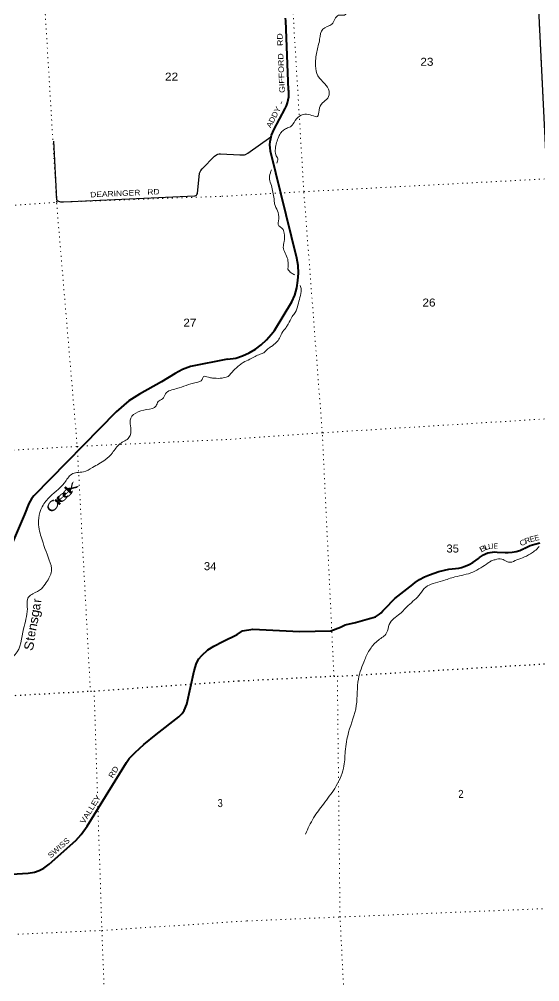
# Model space of a CAD drawing. Header units: feet. Extents: x 733631 to 986127, y 195788 to 388968.
# Drawn here: x 761814 to 773189, y 303644 to 324678 of the extents above; entities that cross this region are included whole.
import ezdxf
from ezdxf.enums import TextEntityAlignment as Align

# ---------------------------------------------------------------- set-up
doc = ezdxf.new("R2010")
doc.units = ezdxf.units.FT
doc.header["$LTSCALE"] = 70
doc.linetypes.add('DOTTED', pattern=[1.5, 0.3, -1.2])
for name, color, linetype, lineweight in [('26', 7, 'Continuous', 40), ('29', 7, 'Continuous', 25), ('39', 7, 'Continuous', 13), ('6', 7, 'DOTTED', 25), ('7', 7, 'DOTTED', 13)]:
    doc.layers.add(name, color=color, linetype=linetype, lineweight=lineweight)
for name, color, linetype in [('27', 7, 'Continuous'), ('30', 7, 'Continuous'), ('41', 7, 'Continuous')]:
    doc.layers.add(name, color=color, linetype=linetype)

msp = doc.modelspace()

# ---------------------------------------------------------------- linework, layer by layer
at = {"layer": '26'}
for points in [[(766366.09, 317249.38), (766545, 317274.95), (766694.63, 317324.75), (766838.23, 317389.92), (766974.24, 317469.74), (767101.15, 317563.34), (767217.59, 317669.69), (767322.27, 317787.63), (767389, 317877.95), (767774, 318498.95), (767833.59, 318650.82), (767876.98, 318808.08), (767903.7, 318969.02), (767913.44, 319131.86), (767906.11, 319294.84), (767881.78, 319456.15), (767881, 319459.95), (767306.29, 321796.08), (767295.91, 321865.61), (767292.86, 321935.85), (767297.17, 322006.02), (767308.79, 322075.36), (767327.6, 322143.1), (767353.38, 322208.5), (767379, 322258.95), (767623, 322727.95), (767652.94, 322788), (767676.44, 322850.85), (767693.24, 322915.81), (767703.16, 322982.17), (767706.09, 323049.2), (767702, 323116.18), (767700, 323131.95), (767637, 324643.95), (767633.33, 324703.52)], [(766366.09, 317249.38), (765556.37, 317087.56), (765382.76, 317025.92), (765220.23, 316934.12), (764922.58, 316752.88), (764438.54, 316487.63), (764206.66, 316336.64), (763932.99, 316098.32), (762128.96, 314264.69), (762081.28, 314198.74), (762024.4, 314096.99), (761928.7, 313854.89), (761210.41, 312189.74), (761086.39, 311973.72), (760891.18, 311679.78), (760784.77, 311550.89), (760734.37, 311494.85), (760513.99, 311272.72), (758390.56, 309384.98), (758149.74, 309211.26), (758007.97, 309124.98), (757667.49, 308956.22), (755551.25, 308014.12)], [(766573.02, 311234.14), (766695.05, 311315.54), (766917.29, 311347.31), (767941.16, 311299.66), (768623.74, 311315.54), (768838.04, 311394.96), (768933.29, 311442.61), (769162.92, 311494.86), (769469.16, 311579.67), (769499.61, 311585.98), (769549.76, 311600.82), (769598.08, 311620.82), (769644.05, 311645.76), (769687.16, 311675.37), (769726.93, 311709.33), (769762.94, 311747.25), (769794.79, 311788.73), (769802.12, 311795.38), (770020.54, 312016.17), (770352.41, 312272.04), (770376.12, 312294.8), (770466.32, 312370.45), (770563.94, 312436.26), (770667.9, 312491.5), (770777.06, 312535.57), (770983.16, 312606.52), (771199.91, 312656.79), (771420.73, 312684.12), (771475.6, 312696.14), (771562.54, 312723.05), (771646.18, 312758.9), (771725.62, 312803.29), (771849.55, 312893.15), (771872.84, 312914.78), (771913.54, 312946.63), (771957.34, 312974.05), (772003.78, 312996.74), (772052.33, 313014.46), (772102.46, 313027), (772153.64, 313034.23), (772205.28, 313036.07), (772256.84, 313032.5), (772437.18, 313021.39), (772498.75, 313021.25), (772586.67, 313028.89), (772673.32, 313045.68), (772757.74, 313071.43), (772813.74, 313095.15), (772838.56, 313105.67), (772863.74, 313119.71), (772877.14, 313127.18), (772977.42, 313173.81), (773082.03, 313209.71), (773189.81, 313234.48)], [(761641.66, 305993.15), (762004.94, 306014.48), (762150.46, 306039.84), (762252.39, 306075.85), (762350.27, 306125.25), (762468.28, 306211.2), (763048.67, 306727.02), (763166.4, 306858.17), (763298.6, 307044.27), (764155.79, 308436.38), (764218.48, 308520.68), (764344.06, 308651.82), (764536.98, 308831.07), (764808.01, 309050.18), (765300.55, 309430.95), (765372.77, 309506.81), (765419.36, 309572.43), (765475.57, 309712.67), (765635.01, 310435.63), (765688.68, 310606.06), (765739.42, 310698.7), (765800.96, 310775.64), (765937.3, 310896.7), (766067.21, 310978.08), (766261.2, 311079.02), (766573.02, 311234.14)]]:
    msp.add_lwpolyline(points, dxfattribs=at)
at = {"layer": '29'}
for p, q in [((766807.77, 321748.92), (767313.53, 322110.76)), ((766211.67, 321737.83), (766633.2, 321711.75))]:
    msp.add_line(p, q, dxfattribs=at)
for points in [[(773154.86, 325045.58), (773345, 321189.95), (773358.27, 320959.29)], [(762560.78, 322014.88), (762626.16, 320747.92), (762631.74, 320727.39), (762640.87, 320716.44), (762668.35, 320701.17), (762712.04, 320689.04), (762778.07, 320687.38), (765653.04, 320818.35), (765675.79, 320824.18), (765686.74, 320833.31), (765695.86, 320846.09), (765705.84, 320866.88), (765755.82, 321316.96), (765765.21, 321345.54), (765781.63, 321372.93), (765812.95, 321412.09), (766083.73, 321689.33), (766121.08, 321717.16), (766136.59, 321725.37), (766156.95, 321732.62), (766183.13, 321738.16), (766211.67, 321737.83)], [(766633.2, 321711.75), (766694.64, 321712.11), (766734.48, 321716.54), (766761.05, 321723.18), (766807.77, 321748.92)]]:
    msp.add_lwpolyline(points, dxfattribs=at)
at = {"layer": '39'}
for points in [[(771769.57, 325610.17), (771764.69, 325610.43), (771524.18, 325603.1), (771373.24, 325633.66), (771202.36, 325554.13), (771045.17, 325537.89), (770861.45, 325476.07), (770675.71, 325414.18), (770538.59, 325453.38), (770347.06, 325589.67), (770208.39, 325616.67), (770162.86, 325539.99), (769984.93, 325433.86), (769887.63, 325438.17), (769597.69, 325299.33), (769415.32, 325203.15), (769228.36, 325120.96), (769113.97, 325045.65), (769015.4, 324928.44), (768918.58, 324766.75), (768791.13, 324765.84), (768713.59, 324679.81), (768647.02, 324571.94), (768446.95, 324462.92), (768378.87, 324239.59), (768314.89, 323963.78), (768290.32, 323663.18), (768341.6, 323440.45), (768490.12, 323266.04), (768583.46, 323105.68), (768555.02, 322954.75), (768441.74, 322851.14), (768365.13, 322690.23), (768332.08, 322553.3), (768211.77, 322576.96), (768057.02, 322601.31), (767903.93, 322532.59), (767794.43, 322384.58), (767742.03, 322327.87), (767698.22, 322309.97), (767612.78, 322270.2), (767536.38, 322206.49), (767485.42, 322113.4), (767437.91, 321984), (767410.93, 321847.3), (767420.07, 321718.08), (767462.13, 321626.59), (767443.07, 321529.29)], [(767324.67, 321388.8), (767302.28, 321318.7), (767283.3, 321184.34), (767325.17, 321046.27), (767355.32, 320897.62), (767383.2, 320754.96), (767395.75, 320642.07), (767458.22, 320494.68), (767483.5, 320315.48), (767489.56, 320161.84), (767562.51, 320107.99), (767603.02, 320004.29), (767606.24, 319820.18), (767584.84, 319695.84), (767622.27, 319567.73), (767680.22, 319432.31), (767691.62, 319297.1), (767684.71, 319215.85)], [(767684.71, 319215.85), (767756.75, 319133.62), (767834.87, 319093.77)], [(767955.79, 318859.72), (767975.33, 318773.65), (767948, 318594.42), (767903.79, 318432.76), (767843.58, 318266.42), (767780.25, 318178.92), (767687.64, 318013.35), (767645.82, 317944.91), (767553.71, 317817.83), (767503.38, 317708.56), (767430.2, 317614.61), (767326.39, 317527.56), (767249.43, 317478), (767157.74, 317391.42), (767078.2, 317355.93), (766966.66, 317311.1), (766851.79, 317247.91), (766708.87, 317177.56), (766626.17, 317119.68), (766380.37, 316869.82)], [(766380.37, 316869.82), (766203.79, 316831.75), (766034.01, 316837.64), (765946.78, 316853.66), (765841.35, 316871.25), (765814.58, 316807.93), (765678.86, 316739.89), (765249.84, 316605.95), (765012.19, 316492.93), (764946.14, 316382.16), (764848.58, 316323.14), (764806.43, 316227.11), (764598.24, 316149.18), (764236.25, 315913.83), (764252.33, 315746.49), (764210.88, 315535.27), (764014.17, 315399.02), (763849.13, 315204.95), (763693.26, 315049.5), (763412.45, 314882.86), (763218.82, 314787.11), (763075.8, 314771.43), (762961.56, 314734.23), (762802.38, 314548.39), (762437.06, 314197.76), (762287.15, 313961.62), (762234.41, 313715.77), (762293.24, 313363.55), (762468.79, 312858.62), (762518.94, 312617.34), (762403.62, 312369.94), (762297.79, 312233.92), (762112.57, 312124.23), (762017.41, 312049.11), (761991.19, 311791.79), (761904.59, 311355.12), (761725.96, 310796.92), (761543.04, 310675.16), (761340.13, 310544.82), (761223.24, 310364.06), (761064.45, 310246.94), (760913.68, 310132.04), (760732.45, 310024.47), (760529.06, 309914.32), (760464.75, 309815.71), (760347.56, 309562.2), (760281.7, 309358.46), (760144.1, 309199.42), (760045.83, 308829.16), (760045.81, 308574.51), (760154.93, 308401.4), (760363.92, 308360.1), (760442.73, 308273.14), (760450.85, 308271.32), (760555.78, 308019.28), (760497.08, 307769.24), (760363.65, 307519.36), (760237.52, 307302), (760098.01, 307223.75), (760054.65, 307093.33), (760017.53, 306954.98), (759848.6, 306839.63), (759657.23, 306733.82), (759568.89, 306626.54), (759261.57, 306641.13), (758902.58, 306620.09), (758608.71, 306578.43), (758267.37, 306664.94), (757964.74, 306566.47), (757776.35, 306505.2), (757648.43, 306534.36), (757579.18, 306558.91), (757514.01, 306496.66), (757396.54, 306340.15), (757195.5, 306131.03), (757062.46, 305949.88), (756934.57, 305892.13), (756711.21, 305943.17), (756500.29, 305980.37), (756414.07, 305953.98), (756293.54, 305926.73), (756153.51, 305955.59), (756032.41, 305952.58), (755759.01, 305984.19), (755397.15, 305999.45), (754905.79, 305768.97), (754691.57, 305519.11), (754409.63, 305144.28), (754085.47, 304932.1), (753826.9, 304679.12), (753605.49, 304562.46)], [(773173.86, 313154.85), (773124.4, 313096.64), (773028.04, 313026.08), (772857.96, 312926.33), (772686.36, 312864.98), (772542.8, 312810.8), (772467.25, 312828.11), (772361.98, 312880.7), (772212.79, 312866.8), (772130.92, 312839.31), (772061.8, 312796.13), (771902.06, 312690.71), (771727.77, 312594.84), (771333.27, 312490.41), (771061.45, 312404.92), (770859.47, 312344.41), (770698.53, 312269.31), (770578.93, 312120.91), (770315.83, 311865.7), (770132.69, 311686.48), (769901.12, 311452.73), (769841.71, 311266.18), (769665.7, 311111.53), (769483.28, 310914.12), (769364.93, 310682.76), (769227.89, 310258.33), (769200.67, 309973.83), (769179.98, 309677.43), (769012.64, 309097.95), (768938.23, 308675.96), (768901.92, 308314.17), (768713.06, 307869.51)], [(768713.06, 307869.51), (768463.58, 307525.74), (768246.68, 307227.78), (768070.56, 306870.67)]]:
    msp.add_spline(points, degree=3, dxfattribs=at)
at = {"layer": '6'}
for points in [[(766607.94, 310219), (768691, 310324.95), (768766, 310318.95), (773980, 310631.95), (774029, 310624.95), (779276, 310782.95), (779482.6, 310788.86)], [(736552.48, 308744.12), (736753.92, 308745.62), (737103.35, 308744.2), (742056.6, 308948.1), (742430.1, 308953.34), (747368.01, 309122.5), (747559.76, 309127.27), (752698.35, 309380.23), (752852.73, 309387.09), (758030.03, 309692.57), (758163.15, 309699.92), (763368.7, 309994.98), (763449.44, 309996.98), (766607.94, 310219)]]:
    msp.add_lwpolyline(points, dxfattribs=at)
at = {"layer": '7'}
for points in [[(762250.18, 326896.54), (762314.31, 325942.83), (762630.19, 320659.41), (763080.42, 315343.49), (763368.7, 309994.98)], [(773079.25, 326596.41), (773064.92, 326821.53), (773345, 321189.95), (773711, 315967.95), (773980, 310631.95)], [(768691, 310324.95), (768437, 315640.95), (768033, 320909.95), (767713, 326247.95), (767711.34, 326274.57)], [(766243.66, 320808.16), (768033, 320909.95), (773345, 321189.95), (778975, 321495.95), (784121, 321474.95), (786664, 321381.95), (789304, 321559.95), (794526, 321843.95), (796880.21, 321893.55)], [(735617.52, 319404.42), (736357.09, 319443.06), (741689.45, 319585.65), (746945.85, 319780.92), (752013.52, 320013.94), (757328.46, 320295.54), (762631.39, 320677.4), (766243.66, 320808.16)], [(797070.69, 316569.79), (794763, 316546.95), (789506, 316347.95), (784410, 316159.95), (781776, 316129.95), (779101, 316185.95), (773711, 315967.95), (768437, 315640.95), (766426.35, 315497.33)], [(735792.82, 314096.24), (736528.21, 314095.68), (741845.73, 314268.22), (747152.48, 314468.78), (752355.39, 314705.16), (757701.76, 315023.92), (763080.42, 315343.49), (766426.35, 315497.33)], [(769552.87, 288742.7), (769510, 289308.95), (769270, 294572.95), (769090, 299811.95), (768824, 305057.95), (768766, 310318.95)], [(763449.44, 309996.98), (763619.85, 304764.78), (763816.26, 299543.34), (764014.12, 294346.18), (764227.54, 289088.77), (764251.18, 288560.43)], [(766788.43, 304972.29), (768824, 305057.95), (774083, 305273.95), (779379, 305449.95), (784786, 305743.95), (790138, 306014.95), (791970.98, 306097.32)], [(736105.87, 304616.99), (737150.6, 304618.47), (742524.4, 304802.51), (747673.86, 304993.1), (753077.74, 304248.22), (758320.06, 304526), (763619.85, 304764.78), (766788.43, 304972.29)]]:
    msp.add_lwpolyline(points, dxfattribs=at)

# ---------------------------------------------------------------- texts
at = {"layer": '27'}
for s, rotation, width, p in [('GIFFORD   RD', 92.386, 1.2, (767619.37, 323070.65)), ('-', 62.514, 1.5, (767566.98, 322798.32)), ('ADDY', 62.514, 1.1, (767309.86, 322293.6)), ('RD', 58.377, 1.15, (763855.21, 308081.73)), ('VALLEY', 58.377, 1.15, (763236.12, 307084.4)), ('SWISS', 41.629, 1.1, (762503.99, 306336.59))]:
    msp.add_text(s, height=120, rotation=rotation, dxfattribs=dict(at, width=width)).set_placement(p)
for s, rotation, width, p in [('E', 12.52, 0.95, (773137.78, 313288.01)), ('U', 9.03, 0.8, (772129.63, 313099.69)), ('E', 359.039, 0.7, (772230.47, 313105.78)), ('C', 27.679, 1.2, (772845.44, 313188)), ('R', 22.907, 1.1, (772942.94, 313232.55)), ('B', 28.994, 1.35, (771971.79, 313056.79)), ('L', 21.012, 1.25, (772054.76, 313090.39))]:
    msp.add_text(s, height=120, rotation=rotation, dxfattribs=dict(at, width=width)).set_placement(p, align=Align.CENTER)
msp.add_text('E', height=120, rotation=15.788, dxfattribs=at).set_placement((773040.7, 313262.68), align=Align.CENTER)
at = {"layer": '30', "width": 1.15}
msp.add_text('DEARINGER   RD', height=120, rotation=2.608, dxfattribs=at).set_placement((764124.84, 320818.8), align=Align.CENTER)
at = {"layer": '41'}
for s, rotation, width, p in [('e', 44.413, 2, (762923.67, 314276.17)), ('k', 47.413, 2.2, (763019.38, 314374.68)), ('r', 48.952, 2.1, (762731.53, 314100.65)), ('e', 43.058, 1.95, (762816.28, 314175.51)), ('C', 52.633, 1.5, (762622.59, 313983.52)), ('g', 79.203, 1.1, (762248.05, 311680.28)), ('a', 83.825, 0.95, (762272.21, 311827.86)), ('s', 79.203, 1.15, (762224.72, 311527.7)), ('e', 81.178, 0.9, (762165.22, 311234.83)), ('n', 78.363, 1.1, (762194.92, 311380.86)), ('S', 75.905, 1.15, (762125.37, 310962.3))]:
    msp.add_text(s, height=200, rotation=rotation, dxfattribs=dict(at, width=width)).set_placement(p, align=Align.CENTER)
for s, rotation, p in [('r', 86.34, (762294.99, 311967.46)), ('t', 81.178, (762148.82, 311119.32))]:
    msp.add_text(s, height=200, rotation=rotation, dxfattribs=at).set_placement(p, align=Align.CENTER)
at = {"layer": '7'}
for s, width, p in [('23', 1.1, (770580, 323660.95)), ('26', 1.1, (770625.17, 318398.99)), ('35', 1.05, (771150, 313023.95))]:
    msp.add_text(s, height=175, dxfattribs=dict(at, width=width)).set_placement(p)
for s, width, p in [('22', 1.1, (765142.33, 323335.88)), ('27', 1.1, (765542.99, 317959.33)), ('34', 1.05, (765985.98, 312637.62)), ('3', 0.85, (766205.56, 307461.21))]:
    msp.add_text(s, height=175, dxfattribs=dict(at, width=width)).set_placement(p, align=Align.CENTER)
at = {"layer": '7', "width": 0.9}
msp.add_text('2', height=175, rotation=2.229, dxfattribs=at).set_placement((771411, 307658.95))

doc.saveas('drawing.dxf')
